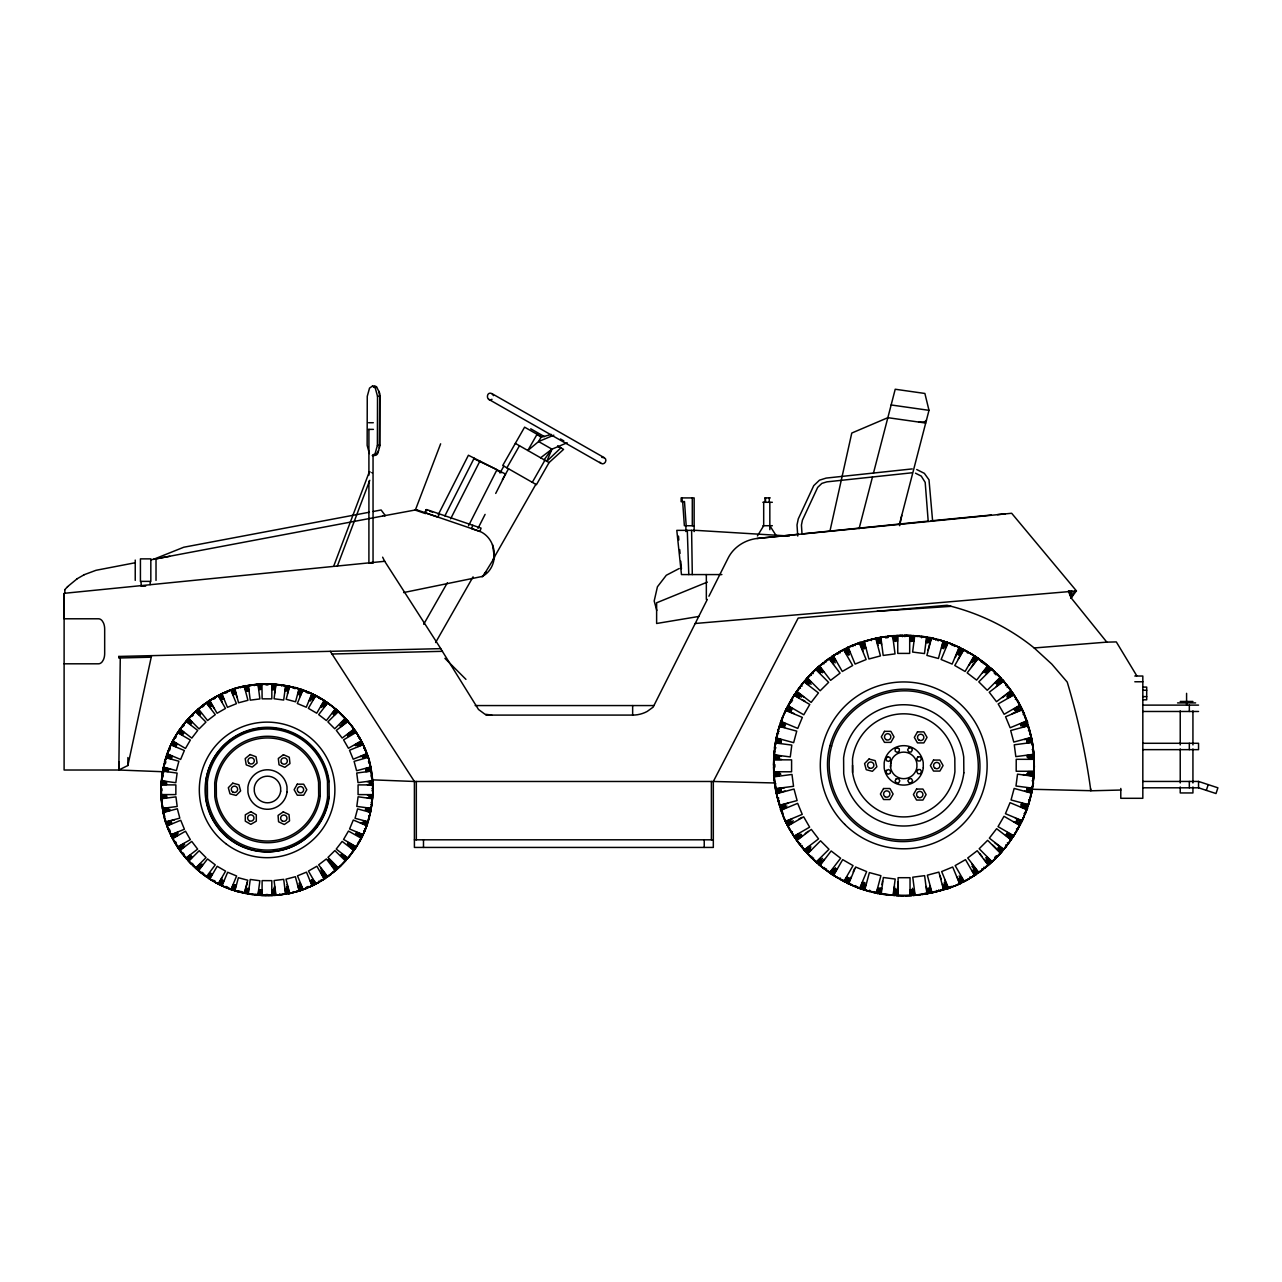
<?xml version="1.0" encoding="UTF-8"?>
<svg xmlns="http://www.w3.org/2000/svg" width="1282" height="1282" viewBox="0 0 1282 1282"><rect width="100%" height="100%" fill="white"/><g stroke="black" fill="none" stroke-linecap="round" stroke-linejoin="round"><path stroke-width="1.5" d="M161.035 783.494L161.003 796.058L166.564 796.058M161.42 794.568L161.147 784.856L175.874 784.904L175.842 794.6L161.131 794.568M271.752 895.092L262.041 895.381L262.121 880.622L271.816 880.654L271.768 895.413M372.517 784.921L372.822 794.632L358.063 794.6L358.079 784.888L372.838 784.921M372.934 783.446L372.902 796.01L369.184 795.994M372.421 386.122L376.507 386.619L379.776 393.398L379.985 445.399L377.709 453.588L376.331 455.062L372.245 455.559L375.113 453.588L377.389 445.383L377.517 396.298L375.289 388.093L372.421 386.122L369.536 388.093L367.261 396.298L367.149 445.383L369.376 453.588M774.2 771.764L773.831 759.809L791.603 759.857L791.587 771.796L773.799 771.764M1033.661 759.329L1016.225 759.313L1016.193 771.251L1033.981 771.283L1034.029 759.329M64.1 663.804L98.49 663.804A10.721 6.298 -90 0 0 102.256 661.688L103.393 659.797A10.064 5.913 -90 0 0 104.675 653.564L104.675 629.029A10.064 5.913 90 0 0 103.393 622.796L102.256 620.905A10.721 6.298 -90 0 0 98.49 618.789L64.1 618.789L64.116 593.326L64.1 770.017L118.809 770.017L127.879 765.498L127.912 757.534M260.663 689.556L260.679 683.995L273.258 684.043L273.226 689.604M260.695 889.884L260.679 895.461L273.242 895.509L273.258 889.948M261.945 683.995L262.121 698.834L271.816 698.866L271.88 684.155L262.169 684.155M261.752 895.461L261.768 889.9M265.983 684.011L265.983 684.941L267.954 684.941L267.97 684.011M265.967 895.477L265.967 894.548L267.954 894.564M272.169 689.604L272.185 684.027M271.992 895.509L272.008 889.932M273.114 689.604L273.13 684.043M891.182 636.577L901.086 635.471M906.086 635.407L918.008 636.513M164.288 771.78L118.809 770.017L120.268 657.97L118.809 656.448L440.704 648.644L478.507 709.475L484.933 714.218L491.759 715.1M268.964 684.123L278.643 685.021M881.263 893.634L893.121 895.205M898.105 895.381L910.06 895.509M909.691 635.776L909.691 653.403L897.753 653.403L897.753 635.952L909.707 635.984M241.721 892.336L251.272 894.019M118.809 770.017L119.242 762.037M894.612 895.333L894.692 894.195L897.112 894.339M910.701 636.737L910.781 635.584M913.137 636.882L913.201 635.744M773.431 765.258L774.392 749.826M774.168 761.476L774.777 751.508M1032.843 772.261L1032.683 774.681L1033.837 774.761M1033.052 779.552L1033.516 771.588M1033.42 781.251L1034.398 765.819M255.262 894.483L264.973 895.108M272.713 685.181L272.778 684.251M259.156 895.124L259.22 894.211L261.207 894.339L261.143 895.269M274.685 685.309L274.749 684.38M160.955 789.263L161.804 776.732M161.965 778.126L161.147 787.789M372.101 801.41L372.052 797.516M372.101 802.788L372.95 790.241M1076.287 590.97L1071.191 597.957L1071.672 590.97L1071.191 597.957L1106.799 642.122L1034.189 647.971C1008.854 627.395 978.759 612.908 947.045 605.28L798.173 618.068L713.321 781.475L713.321 847.434L414.407 847.434L414.407 781.475L330.275 651.32M898.105 895.509L898.105 877.705L910.044 877.705L910.044 895.076M914.691 635.84L926.533 637.41M866.199 889.996L856.616 887.208M228.581 888.218L237.699 891.599M275.967 684.476L285.598 685.758L283.675 700.036L274.06 698.754L275.934 684.716M257.954 895.06L259.861 880.734L250.246 879.452L248.339 893.698L258.002 894.724M873.154 891.871L882.913 893.794M934.77 638.773L930.764 638.436M889.804 894.932L895.798 894.9M379.296 447.963L379.728 396.41L378.703 390.978M218.309 695.918L225.472 708.449L217.059 713.257L209.863 700.693L218.212 695.741M315.676 883.667L324.202 879.035M880.269 888.186L879.564 893.618L894.9 895.589L895.83 888.33M879.708 893.634L880.413 888.202M912.191 640.952L912.896 635.519L928.232 637.475L927.527 642.923M912.351 640.968L913.056 635.535M880.862 893.778L881.567 888.346M882.032 884.724L882.497 881.103M881.247 893.73L883.346 877.513L895.189 879.035L893.153 894.852M913.729 641.144L914.419 635.712M914.643 636.257L912.624 652.057L924.466 653.58L926.549 637.33M921.63 637.779L921.774 636.657M893.378 895.397L894.532 886.327M926.229 642.747L926.934 637.314M774.104 754.826L775.61 742.967M1033.773 776.283L1032.234 788.142M1034.077 774.488L1032.09 789.824L1026.642 789.103L1032.106 789.68M273.787 689.556L274.508 684.155L286.96 685.822L286.239 691.222M273.915 689.572L274.636 684.171M247.682 888.282L246.961 893.682L259.413 895.333L260.134 889.932M274.556 693.322L275.758 684.332M248.019 893.81L248.74 888.41M281.607 686.046L281.72 685.117M285.181 691.078L285.902 685.678M258.179 895.173L258.9 889.772M161.836 780.818L163.118 771.171L177.124 773.094L175.826 782.709L161.548 780.786M162.862 777.116L163.135 775.145L162.205 775.017M372.421 798.718L371.107 808.349M365.61 808.99L371.011 809.711L372.693 797.26M948.103 642.699L959.144 647.282M302.921 690.02L297.312 703.514L306.27 707.231L311.895 693.754M305.356 691.158L296.222 687.873M224.382 692.793L217.475 696.35M286.271 686.735L286.447 685.838M247.458 893.682L247.634 892.769M292.152 687.376L282.633 685.501M161.885 775.498L164.336 763.175M163.343 770.322L162.333 774.072M369.809 812.996L370.578 809.198M369.569 816.33L372.02 804.006M880.173 893.778L880.397 892.657M774.296 748.255L777.325 733.096M775.546 744.618L777.501 734.858M1032.282 786.459L1030.76 796.314M1030.504 797.981L1033.516 782.821M899.692 525.716L901.759 515.428M876.263 893.089L880.91 875.686L869.372 872.593L864.725 889.948L876.375 892.657M931.533 638.051L943.087 641.112L938.424 658.499L926.886 655.406L931.437 638.436M127.879 765.498L151.548 655.663M957.67 647.282L966.804 651.288M289.588 686.479L298.978 688.979M244.333 893.057L247.746 880.221L238.372 877.721L234.959 890.525L244.413 892.737M317.984 697.152L309.395 692.552M830.127 530.283L851.777 433.044L887.849 417.676L925.716 423.044M311.814 693.915L302.792 690.325M221.994 693.995L230.872 690.085L236.433 703.674L227.459 707.343L221.898 693.77M859.084 528.665L872.465 477M873.459 473.17L895.221 389.247L924.883 393.462L929.001 410.336L899.307 524.867M890.525 763.735A13.301 13.301 0 0 1 916.886 763.543L916.918 767.021A13.301 13.301 0 0 1 890.541 767.197L891.391 760.37M235.071 884.74L233.596 890.285L245.743 893.522L246.721 889.82M233.725 890.317L234.702 886.615M287.2 689.668L288.178 685.982L300.325 689.219L298.85 694.748M234.638 890.557L236.112 885.029M287.424 693.69L289.395 686.303M289.508 686.767L286.174 699.283L295.549 701.783L298.978 688.947M238.708 891.647L238.949 890.75M293.065 688.242L293.306 687.344M240.631 892.16L240.872 891.262M294.972 688.755L295.213 687.857M244.525 893.201L247.474 882.128M297.825 694.475L299.299 688.931M166.323 756.428L163.07 768.559L168.615 770.049M163.856 767.229L166.051 757.774L178.887 761.22L176.371 770.594L163.535 767.149M165.346 763.687L165.859 761.78L164.961 761.54M367.662 821.666L370.386 812.339M928.392 642.715L929.803 637.475L944.738 641.481L942.863 648.468M929.017 641.016L929.947 637.523M879.404 888.378L878.01 893.618L863.074 889.628L864.933 882.641M863.203 889.66L864.613 884.42M928.008 650.102L931.293 637.875M864.34 889.964L865.735 884.724M935.796 640.263L936.084 639.157M869.356 891.311L869.645 890.205M938.152 640.904L938.44 639.798M941.597 648.115L943.456 641.144M876.519 893.217L877.914 887.977M877.849 893.586L879.26 888.346M779.744 724.795L775.722 739.714L780.946 741.124M776.299 737.983L779.376 726.429M1031.113 793.013L1028.42 804.663L1011.049 799.968L1014.158 788.446L1031.545 793.125M939.866 640.055L951.196 643.868M218.341 883.635L225.584 871.151L217.187 866.279L209.767 879.035L218.196 883.891M959 647.666L952.157 664.076L941.132 659.509L947.943 643.115M215.873 882.545L222.924 885.798M858.139 644.077L867.433 640.471M1206.33 790.369L1208.221 784.616M299.86 689.027L299.555 689.908L301.43 690.533L301.735 689.652M232.17 889.852L232.475 888.971L234.35 889.612M861.167 888.827L861.536 887.737M946.276 643.34L946.645 642.25M164.416 761.909L168.487 750.018M168.407 751.428L165.058 760.563M425.159 513.361L425.864 509.819L427.002 509.675L481.07 528.12L479.917 531.485L471.616 528.617L472.754 525.251M424.711 513.201L426.569 509.531M439.245 513.81L438.091 517.191L425.416 512.912M366.107 826.217L367.982 820.704M365.418 829.486L369.488 817.596M777.677 731.365L782.661 716.718M779.392 727.904L782.581 718.449M1025.247 812.612L1028.436 803.173M1025.151 814.358L1030.151 799.712M859.693 888.394L866.664 871.584L855.639 867.017L848.668 883.779L859.869 887.993M980.73 660.711L970.987 653.724M329.762 704.651L321.798 699.123M231.016 889.468L236.609 875.991L227.651 872.257L222.058 885.702M370.161 472.032L369.392 471.664L333.608 566.404L384.696 561.292L440.768 648.644M337.374 566.019L369.761 480.317M415.24 510.364L440.639 443.812M932.014 892.769L943.568 889.692M299.475 694.459L301.59 689.379L313.193 694.203M299.587 694.507L301.703 689.428M220.857 885.333L222.86 880.205M299.924 696.639L302.744 689.86M221.738 885.702L223.853 880.622M306.478 691.415L306.11 692.28L307.952 693.033L308.305 692.168M225.632 887.32L225.985 886.455L227.811 887.224M309.379 700.581L312.199 693.802M231.193 889.628L233.308 884.548M310.372 700.982L313.08 694.155M232.234 890.061L233.645 886.679M234.462 885.029L232.346 890.109L220.744 885.285M943.648 648.692L946.437 641.929L960.731 647.859L957.926 654.605M849.181 878.17L847.065 883.234L861.36 889.163L864.148 882.417M847.21 883.298L849.309 878.234M945.763 647.586L947.863 642.522M848.283 883.747L851.088 876.984M853.187 871.936L854.581 868.555M952.029 645.487L952.462 644.429M954.273 646.432L954.721 645.375M855.334 886.663L855.783 885.606M955.314 657.474L959.513 647.362M859.934 888.57L862.722 881.824M958.487 652.875L960.587 647.811M167.461 753.96L170.923 744.89L184.368 750.515L180.618 759.457L167.157 753.832M366.572 825.576L353.303 820.031L349.569 828.989L363.03 834.63L366.78 825.656M362.63 835.816L357.55 833.685L362.582 835.912L367.437 824.326M780.994 721.446L785.69 710.436M1026.417 809.519L1022.235 820.72L1005.441 813.701L1010.04 802.676L1026.834 809.679M567.173 442.771L551.949 449.165L546.789 461.312L560.875 447.851L557.638 446.36M206.37 876.76L215.248 864.853L207.556 858.94L198.55 870.622L206.29 876.487M335.243 709.042L327.695 702.937M974.224 655.727L965.106 671.48L954.769 665.502L963.856 649.734M872.433 639.269L884.147 636.866M222.042 885.734L231.129 889.163M378.559 450.703L376.219 454.229M959.801 649.045L960.314 648.019M845.319 881.984L845.832 880.958M961.997 650.118L962.494 649.093M312.856 694.171L312.439 695.004L314.218 695.886L314.619 695.052M219.286 884.452L219.703 883.618L221.465 884.5M783.462 715.068L790.321 701.206M790 702.921L784.408 713.513M1018.677 826.329L1023.485 817.596M1017.507 829.855L1024.35 815.993M168.952 748.656L174.544 737.406M359.617 840.72L364.216 832.146M359.361 842.098L364.953 830.848M707.311 599.447L653.115 707.151L647.154 711.462A30.383 30.383 0 0 1 632.651 715.084L485.846 715.1M708.93 596.226L728.208 557.942C733.657 547.077 745.018 539.882 756.957 538.488L1011.658 513.265L1076.479 590.97L695.213 623.485M438.22 514.739L468.411 455.238L505.541 474.084M444.87 515.909L474.164 458.171M450.623 518.841L479.917 461.087M496.358 469.42L473.603 458.555M468.555 525.732L496.967 469.725M477.994 528.36L485.093 514.386M495.717 493.426L505.477 474.212M843.941 881.359L853.027 865.59L842.691 859.629L833.653 875.269M1068.307 591.066L1071.191 597.957L1074.749 590.97M193.854 865.927L200.954 872.545M315.612 695.822L324.09 700.549L316.734 713.209L308.353 708.337L315.757 695.581L312.808 700.196M499.964 472.978L503.874 466.119M506.887 467.834L519.482 445.735M502.384 479.628L508.553 468.795M423.701 624.27L447.354 582.781M541.052 437.274L538.6 441.553L527.831 450.495L537.078 434.294L541.052 437.274L551.34 434.422M435.608 642.522L473.074 576.836M532.302 482.336L544.898 460.238M485.99 571.756L482.513 576.58M492.833 559.753L535.844 484.356M557.654 446.024L563.567 449.389L549.049 462.594L536.437 484.692L502.736 465.478L524.594 427.162L541.437 436.777M835.736 868.267L832.082 874.596L845.479 882.32L848.219 877.577L845.351 882.256M958.664 655.102L962.462 648.852M832.21 874.677L834.951 869.917M833.22 875.253L836.874 868.924M958.183 659.028L963.663 649.541M967.397 653.019L967.958 652.025M839.838 879.067L840.415 878.074M844.149 881.551L846.889 876.808M969.096 665.342L974.576 655.839M972.06 662.826L975.586 656.432M311.718 699.571L314.523 694.764L325.388 701.062L321.654 707.488M211.338 873.619L208.549 878.426L219.414 884.74L222.203 879.917M209.479 878.971L212.267 874.148M318.625 698.225L319.09 697.424M213.116 881.087L213.581 880.285L215.296 881.279L214.831 882.08M320.34 699.219L320.804 698.418M320.74 706.943L324.458 700.533M218.325 884.099L222.058 877.689M799.567 696.591L794.824 693.834L787.068 707.215L791.891 709.827M788.43 705.885L794.071 695.341L809.775 704.459L803.782 714.795L788.11 705.709M1019.382 825.207L1013.758 835.768L998.021 826.634L1004.014 816.313L1019.767 825.416M1012.972 837.258L1020.728 823.877L1015.921 821.265M173.006 741.172L177.637 732.631L190.361 740.051L185.473 748.432L172.75 741.028M836.826 877.353L828.781 871.456M345.098 718.449L334.73 728.769L327.888 721.894L338.336 711.478M212.123 880.397L204.239 874.725M757.422 535.94L763.687 525.732L763.687 502.288M264.893 684.332L255.166 684.668M974.192 655.759L963.647 650.118M833.604 875.35L844.149 880.974M974.304 657.217L974.945 656.272M830.848 873.443L831.489 872.497M976.339 658.579L976.964 657.618M832.883 874.805L833.524 873.843M325.003 701.174L324.49 701.943L326.141 703.049L326.654 702.264M791.01 700.036L799.615 687.184M1009.831 840.543L1015.745 832.515M1008.213 843.893L1016.818 831.04M175.378 736.172L182.381 725.74M180.874 728.721L176.339 735.035M352.037 852.466L356.284 845.96M351.524 853.78L358.543 843.348M829.55 872.673L840.623 858.235L831.153 850.96L820.095 865.366L829.823 872.321M978.246 658.435L967.173 672.874L976.644 680.133L987.573 665.903M802.404 847.098L807.644 853.075M1005.665 683.787L997.877 674.717M184.432 855.799L190.665 863.267M349.441 723.721L343.288 716.205M544.113 459.789L551.949 449.165L538.6 441.553L553.808 435.175M977.99 658.788L987.461 666.047M973.503 661.608L976.836 657.265L989.111 666.672L984.656 672.473M818.797 864.501L822.147 860.158L818.685 864.421L830.96 873.827L835.399 868.042M971.403 666.896L978.07 658.211M819.727 865.222L824.182 859.421M981.323 662.137L982.012 661.24M823.845 868.379L824.55 867.481M983.246 663.627L983.951 662.714M825.784 869.869L826.489 868.956M982.509 673.13L988.069 665.887M829.726 872.898L833.076 868.539M986.771 669.492L988.999 666.592M830.832 873.731L834.165 869.388M210.761 873.122L207.364 877.529L197.412 869.853L201.931 863.988M323.176 706.382L326.67 702.055M197.508 869.933L200.889 865.526M198.261 870.51L202.78 864.629M324.17 707.151L327.567 702.728M327.487 703.209L318.689 714.635L326.381 720.548L335.275 708.994M201.595 873.09L202.171 872.353L203.742 873.555L203.165 874.292M332.278 713.401L335.676 708.978M334.169 712.504L336.429 709.571M333.128 714.042L336.525 709.635L326.573 701.975M797.003 691.495L804.07 681.848L818.461 692.937L811.169 702.408L796.811 691.351M1011.049 839.79L1003.694 849.213M186.819 720.26L179.127 730.211L183.534 733.608M180.361 729.282L186.082 721.429L197.716 730.436L191.787 738.112L180.169 729.138M183.102 726.59L184.32 725.019L183.582 724.458M353.56 850.206L347.855 858.075L336.221 849.069L342.15 841.393L353.816 850.399M341.236 854.693L347.118 859.228L354.793 849.293L347.454 843.62M822.74 867.722L813.733 859.837M180.201 850.238L185.954 858.059M348.015 721.413L353.912 729.138M332.951 706.959L340.275 713.337M987.909 667.249L988.662 666.4M817.323 863.074L818.076 862.209M989.752 668.867L990.505 668.002M819.166 864.677L819.919 863.812M984.8 663.691L994.031 671.287M335.9 709.379L335.291 710.084L336.781 711.398M800.481 685.806L810.689 674.188M809.759 675.63L801.731 684.476M997.14 856.889L1007.348 845.271M183.054 724.859L191.371 715.436M190.762 716.718L184.095 723.817M345.707 859.853L349.81 855.703M342.534 864.068L350.851 854.645M816.137 862.129L828.989 849.261L820.544 840.816L807.74 853.62M991.675 668.964L978.807 681.848L987.252 690.277L1000.12 677.425L991.403 669.236M792.324 833.348L798.846 843.364M64.725 589.736L67.626 586.643M176.339 844.598L181.563 852.77M195.601 868.01L206.033 857.594L199.191 850.719L188.742 861.135L195.826 867.786M67.481 586.723L77.096 578.807M180.121 850.303L191.739 841.409L197.636 849.117L186.098 857.946M985.265 672.794L990.425 667.634L1001.37 678.563L996.194 683.739M810.304 848.652L806.442 852.53L817.371 863.459L822.531 858.299M806.538 852.626L810.416 848.764M986.355 673.883L991.515 668.723M807.372 853.459L811.234 849.581M995.04 672.249L994.223 673.05L995.954 674.781L996.755 673.963M811.041 857.129L811.843 856.328M812.756 858.86L813.573 858.043M995.265 682.809L1000.441 677.633M816.281 862.369L820.159 858.491M998.678 681.046L1001.258 678.466M817.259 863.347L821.137 859.485M333.416 714.298L337.438 710.468M191.659 856.296L187.717 860.222L196.579 869.116L200.521 865.19M334.298 715.196L338.24 711.254M188.47 860.975L192.412 857.049M191.435 863.972L192.108 863.315L193.502 864.709L192.845 865.366M341.525 722.439L345.467 718.513M195.697 868.234L199.639 864.308M343.512 721.814L346.14 719.186M342.278 723.208L346.22 719.266L337.358 710.372M196.483 869.036L199.111 866.408M820.801 672.105L816.938 668.226L805.977 679.139L811.137 684.316M807.628 678.21L815.817 669.492L828.621 682.361L820.159 690.79L807.34 677.922M1000.264 852.979L987.637 840.319L979.176 848.748L991.98 861.616L1000.489 853.203M1001.819 851.953L990.874 862.882L985.714 857.706M188.726 718.513L195.585 711.638M787.901 825.896L793.911 836.233M353.688 729.33L342.182 738.079L336.301 730.371L347.839 721.558M1015.456 697.761L1009.014 687.697M807.708 853.652L816.442 861.808M1000.168 678.947L1001.018 678.194M805.192 851.04L806.058 850.287M1001.771 680.79L1002.636 680.021M806.795 852.883L807.66 852.129M345.868 719.01L345.179 719.619L346.477 721.109L347.182 720.5M811.698 672.858L823.332 662.682M817.9 668.114L813.141 671.736M985.425 866.936L994.704 859.357M984.48 868.395L996.13 858.219M192.22 714.427L201.691 706.158M200.921 707.343L193.39 713.513M333 872.161L340.515 865.991M332.23 873.346L341.701 865.094M804.118 849.95L818.557 838.877L811.298 829.39L796.923 840.415M1003.678 681.143L989.239 692.232L996.499 701.703L1010.953 690.645L1003.389 681.383M789.44 829.037L784.103 818.333M339.81 725.82L347.182 720.18L354.81 730.163L347.438 735.804M342.839 723.673L347.262 720.292M179.192 849.421L182.14 847.178L179.111 849.325L186.755 859.309M340.579 726.814L347.935 721.173M179.768 850.174L184.191 846.793M182.332 853.524L183.07 852.963L184.271 854.533L183.534 855.11M348.271 733.817L354.169 729.314M185.986 858.315L190.409 854.934M350.323 733.448L354.745 730.067M186.675 859.212L191.178 855.927M996.819 684.107L1002.62 679.668L1012.027 691.943L1007.684 695.277M801.571 834.726L795.769 839.165L805.176 851.44L810.977 846.985M996.306 686.447L1003.566 680.886M796.571 840.207L802.372 835.768M805.272 833.54L808.173 831.313M1005.681 685.533L1006.578 684.828M799.728 844.325L800.641 843.636M1007.155 687.472L1008.069 686.767M801.218 846.264L802.115 845.559M1002.54 697.568L1011.226 690.886M804.247 850.206L810.032 845.767M1007.588 695.148L1011.947 691.815M540.619 457.786L551.949 449.165M818.028 666.961L830.319 657.586L833.637 661.929M819.791 666.255L829.037 658.692L840.063 673.13L830.576 680.373L819.519 665.919M988.005 864.837L977.237 850.735L967.734 857.978L978.759 872.417L988.278 865.19M977.477 873.523L989.768 864.132L986.451 859.773M197.38 709.635L207.38 702.007L210.745 706.446M335.115 870.446L327.567 876.551L318.657 864.837L326.365 858.956L335.323 870.702M328.673 859.533L336.541 869.869L326.557 877.481L320.933 870.109M781.139 810.192L785.497 821.313M1022.363 709.747L1005.569 716.734L1010.136 727.759L1026.946 720.805M366.572 753.752L363.159 744.634M352.342 726.734L356.396 733.368M364.072 747.15L359.938 738.368M796.875 840.431L804.471 849.678M1010.729 692.2L1011.674 691.559M794.792 837.483L795.737 836.858M1012.075 694.219L1013.036 693.578M796.138 839.518L797.1 838.877M178.262 848.011L179.031 847.498L180.121 849.149L179.352 849.662M824.566 661.56L837.434 652.987M826.361 660.967L834.646 655.439M973.182 875.622L981.708 870.478M970.394 878.09L983.262 869.517M202.636 705.212L213.116 698.257M212.011 699.091L203.95 704.491M329.795 874.789L321.798 880.285M320.804 881.263L331.269 874.308M1013.902 694.86L1019.623 705.34L1004.143 714.282L998.165 703.946L1013.549 695.068M778.991 801.955L782.869 813.269M1028.837 729.121L1025.36 717.648M165.09 819.294L167.926 828.605M356.348 732.535L361.171 740.948L348.416 748.271L343.576 739.858L356.332 732.278M177.557 846.985L190.345 839.63L185.521 831.217L172.75 838.54L177.845 846.825M77 578.839L84.275 574.673M794.199 836.056L809.631 827.162L803.67 816.81L788.11 825.784M1006.755 696.879L1013.149 693.37M793.334 820.817L787.004 824.47L794.728 837.867L801.058 834.213M787.068 824.598L791.811 821.858M1007.524 698.209L1013.854 694.572M787.661 825.608L792.404 822.868M798.734 819.23L801.891 817.403M1015.344 699.443L1016.338 698.882M791.475 832.226L792.452 831.649M1013.822 709.138L1020.152 705.485M793.959 836.537L798.702 833.797M1014.479 710.276L1020.728 706.494M347.662 735.804L355.771 731.301M172.028 837.515L176.852 834.742L171.964 837.418L178.23 848.315L184.656 844.614M172.493 838.348L177.317 835.576M357.534 736.237L358.351 735.772M174.592 842.002L175.41 841.537L176.387 843.252L175.586 843.716M358.527 737.951L359.329 737.487M355.002 744.842L361.428 741.156M177.605 847.226L184.031 843.524M355.531 745.771L361.909 741.974M831.617 656.528L845.014 648.836L848.668 655.166M833.252 655.711L843.62 649.766M974.576 875.414L964.208 881.375M962.782 882.272L976.179 874.564L973.455 869.805M219.302 694.876L208.405 701.126L211.161 705.949M311.863 879.789L314.619 884.612L325.532 878.378L321.846 871.936M1018.389 702.039L1023.501 712.84M779.969 805.16L797.116 800.561L794.023 789.039L776.523 793.702L779.616 805.256M370.562 767.037L368.351 757.55M679.252 568.503L666.32 575.249L657.426 586.787L654.189 600.986L656.769 610.504M1019.543 706.702L1020.568 706.19M786.17 822.691L787.196 822.195M1020.616 708.882L1021.642 708.385M787.26 824.887L788.286 824.374M360.867 742.166L361.7 741.749M171.339 835.976L172.173 835.576M838.781 651.961L852.658 645.134M844.229 649.846L840.495 651.288M955.154 885.942L969.032 879.115M214.222 697.472L225.504 691.96M308.401 887.561L319.699 882.032M775.386 785.305L776.203 789.215M170.778 834.854L184.416 829.246L180.73 820.272L167.157 825.848L171.083 834.726M84.179 574.705L96.022 570.298L135.395 562.718M492.032 399.327C485.926 402.356 485.878 390.69 492 393.654L604.255 457.69C607.988 459.629 604.591 465.59 601.018 463.363L488.762 399.343M1014.991 710.837L1021.802 708.193L1027.651 722.327M786.892 805.977L780.209 808.894L786.058 823.044L791.122 820.961L786.01 822.9M1012.203 713.673L1022.331 709.475M780.642 809.984L785.706 807.884M1023.164 714.507L1024.222 714.074M785.834 821.169L802.244 814.374L797.66 803.333L780.882 810.288M1020.408 723.913L1027.154 721.125M785.481 821.618L792.228 818.829M1020.905 725.131L1027.603 722.199M357.518 745.355L362.678 743.24L367.453 754.858L362.309 756.973M357.566 745.467L362.726 743.352M171.676 822.627L166.484 824.647L171.259 836.265L178.118 833.444M357.999 746.509L363.143 744.393M362.854 744.762L349.505 750.258L353.207 759.232L366.7 753.672M166.884 825.624L172.028 823.509M363.832 748.48L364.681 748.127M168.487 829.534L169.352 829.182L170.105 831.008L169.24 831.361M364.585 750.323L365.434 749.954M360.178 756.684L367.053 753.864M170.778 835.095L177.637 832.274M363.976 756.156L367.405 754.745M171.211 836.136L176.355 834.021M849.229 654.653L846.441 647.907L860.735 642.01L863.523 648.772M848.331 647.682L859.228 642.747L866.135 659.541L855.094 664.092L848.171 647.298M959.641 883.827L948.584 888.378M222.571 699.331L220.456 694.171L232.09 689.412L234.189 694.572M306.382 887.208L308.225 886.471L308.577 887.32M312.071 885.798L303.001 889.275M299.026 883.218L301.847 890.077L313.465 885.317L311.366 880.173M707.311 582.108L656.624 602.796L656.624 623.485L698.754 616.466M1032.298 742.422L1033.853 754.281M367.293 754.489L366.412 754.794L367.037 756.668L367.918 756.38M165.987 823.14L166.868 822.836L167.509 824.711L166.628 825.015M1025.856 722.455L1026.946 722.087M780.097 806.682L781.171 806.314M1026.642 724.763L1027.731 724.394M373.511 386.619L375.001 386.122M226.706 691.27L238.612 687.264M854.357 644.814L855.815 644.317M856.072 644.237L869.004 639.862M300.004 889.676L301.879 889.035L302.183 889.916M296.463 891.407L305.773 888.618M295.293 892.24L307.199 888.234M940.251 890.189L951.564 886.359M938.809 891.214L953.471 886.263M1028.26 725.82L1010.681 730.532L1013.774 742.07L1031.113 737.422L1027.908 725.933M161.308 791.859L161.708 801.587M165.586 821.938L179.833 818.14L177.349 808.766L163.118 812.548L165.891 821.858M416.938 509.932L415.32 510.124L425.528 513.601M481.872 576.644C499.515 567.734 497.993 539.626 480.205 531.517L416.81 509.883M1020.793 725.933L1027.892 724.202L1031.85 738.977L1026.562 740.403L1031.818 738.849M781.235 790.706L775.947 792.116L779.937 807.051L785.241 805.641M775.979 792.26L781.283 790.834M1022.956 726.958L1028.26 725.532M776.283 793.382L785.113 791.026M1028.436 730.644L1029.542 730.339M777.629 798.398L778.735 798.109M778.254 800.753L779.36 800.465M1024.462 739.602L1031.513 737.711M779.536 805.561L788.366 803.205M362.678 757.534L368.078 756.22M162.686 811.362L169.817 809.343M368.367 757.309L354.088 761.348L356.588 770.722L370.77 766.957M162.926 812.291L170.089 810.384M369.408 761.22L368.511 761.46L369.024 763.367L369.921 763.127M164 816.362L164.913 816.121M365.626 768.639L371.011 767.213M165.554 822.179L174.512 819.807M371.251 768.126L365.867 769.553L371.283 768.238L368.046 756.092M165.843 823.268L171.227 821.842L165.875 823.397L162.654 811.25M864.324 648.868L862.449 641.801L877.401 637.843L878.811 643.131M864.356 641.833L875.798 638.372L880.446 655.919L868.908 658.996L864.244 641.449M943.937 883.987L945.347 889.291L930.395 893.266L929.129 887.929M234.75 694.203L233.34 688.819L245.487 685.614L246.785 691.014M234.878 688.835L244.173 686.046L247.939 700.309L238.564 702.792L234.798 688.562M299.059 890.653L289.748 893.458L285.982 879.18L295.373 876.712L299.139 890.974M288.45 893.891L300.597 890.669L299.171 885.301M1030.375 733.977L1032.411 745.755M164.016 815.256L162.461 805.673M403.606 592.572L483.01 576.291L494.467 557.622L492.496 544.658M1030.84 741.156L1031.962 740.932M870.606 639.478L885.782 636.481M370.722 767.982L369.809 768.158L370.194 770.097M162.814 809.599L163.727 809.407M371.46 773.831L369.953 766.219M923.601 893.762L927.511 892.993M931.421 892.224L935.315 891.455M922.046 894.596L937.206 891.599M240.022 687.2L252.346 684.78M251.08 685.453L241.497 687.072M284.732 893.682L288.546 892.945M281.559 894.724L290.918 892.897M291.687 892.753L293.899 892.32M369.392 512.207L183.743 547.238L153.487 559.353L169.769 556.292M373.302 511.47L381.123 509.996L385.353 515.668L384.231 515.829M151.068 559.753L382.228 516.117M382.693 516.021L416.442 509.771M775.498 788.67L793.542 786.299L791.988 774.456L773.975 776.812L775.931 788.606M371.331 771.123L356.733 773.014L357.982 782.645L372.613 780.754L371.043 771.171M162.558 808.381L177.188 806.474L175.954 796.859L161.356 798.734L162.894 808.333M601.771 457.37L604.255 457.69M1026.706 741.317L1032.138 740.611L1034.141 755.947L1026.898 756.893M1026.722 741.477L1032.154 740.772M780.898 774.2L773.655 775.161L775.658 790.481L781.091 789.776M1026.898 742.855L1032.331 742.134M1031.866 742.486L1014.27 744.794L1015.825 756.636L1033.612 754.297M773.831 776.459L779.264 775.754M1032.17 749.633L1033.292 749.489M774.809 784.023L775.947 783.879M1026.738 755.595L1033.981 754.633M775.466 788.959L784.52 787.773M775.642 790.337L781.075 789.616M880.862 637.475L892.705 635.856M888.057 637.539L885.638 637.859L885.493 636.721M369.44 770.001L365.755 770.482L371.267 769.649L372.87 782.1L369.2 782.581M168.166 809.006L162.67 809.855L161.051 797.388L166.58 796.683M161.067 797.516L166.596 796.795M365.899 771.604L371.427 770.883M161.195 798.446L166.708 797.741M371.94 774.889L371.027 775.017L371.267 776.972L372.197 776.86M367.213 781.764L372.741 781.042M162.51 808.605L168.022 807.9M926.886 893.266L915.092 895.237L912.768 877.192L924.61 875.654L926.966 893.698M248.404 685.854L258.002 684.332L259.861 698.93L250.23 700.164L248.371 685.566M285.565 893.971L275.934 895.205M273.643 888.089L274.588 895.461L287.04 893.858M774.472 780.369L774.152 768.415M1033.34 750.707L1033.42 758.688M775.866 743.015L791.811 745.082L790.273 756.925L774.456 754.874M1031.93 788.093L1015.985 786.01L1017.523 774.168L1033.468 776.251M1106.43 642.154L1116.302 641.913L1136.717 675.71M912.239 468.908L826.153 478.09L819.486 480.173L813.75 485.638L798.269 518.889L797.019 524.931L797.741 536.036M912.303 472.754L826.794 481.872L821.858 483.394L817.692 487.368L802.42 520.155L801.442 525.043L802.019 533.985M370.899 808.317L356.797 806.41L358.095 796.795L372.245 798.702M997.508 514.627L1005.168 513.842M64.757 593.262L333 566.468M756.957 538.488L798.494 534.274M802.452 533.873L927.078 521.229M931.036 520.829L991.371 515.011M694.139 531.581L694.139 497.913L681.127 497.913L681.127 501.663L684.492 501.534L686.191 525.748M877.064 611.29L951.004 606.338M887.336 636.321L902.752 635.295M910.685 894.9L918.665 894.804M905.06 895.781L920.492 894.756M773.943 773.254L775.081 773.174M1032.731 757.886L1033.869 757.822M774.104 775.69L775.241 775.61M161.179 795.818L162.109 795.753L162.237 797.725L161.308 797.789M253.676 684.652L266.223 683.867M272.906 894.916L278.739 894.868M267.682 895.653L280.229 894.868M151.228 657.185L118.809 658.003L118.809 656.448M332.006 654.012L442.434 651.32M368.575 422.723L373.302 422.723M368.575 429.374L373.399 429.374M764.969 497.897L770.242 497.897M762.87 502.288L772.341 502.288M694.139 525.748L684.364 525.748L682.665 501.663M762.886 525.732L772.357 525.716M368.912 563.167L373.046 563.167M721.894 574.576L681.463 574.576L676.8 530.363L696.078 530.363L789.392 536.036M145.635 586.162L141.132 586.162L141.132 581.371L150.138 581.371L150.138 584.576M895.926 641.481L895.926 635.519L911.39 635.519M1134.81 676.031L1142.823 676.031L1142.823 798.301L1120.788 798.301L1120.788 788.43M1134.81 681.768L1142.823 681.768M1142.823 687.088L1146.701 687.088L1146.701 699.812L1142.823 699.812M1142.823 690.261L1146.701 690.261M1142.823 696.623L1146.701 696.623M1180.225 701.462L1192.933 701.462M1177.549 702.905L1195.609 702.905M1142.823 705.116L1198.542 705.116M475.173 705.565L653.9 705.565M1142.823 711.478L1198.542 711.478M1142.823 743.288L1198.542 743.288L1198.542 749.649L1142.823 749.649M1142.823 781.443L1198.542 781.443L1217.9 787.805L1216.009 793.542L1198.542 787.805L1142.823 787.805M1120.869 790.033L1090.838 790.802L1089.524 781.555A711.75 711.75 0 0 0 1067.233 682.088L1051.817 664.124L1034.189 647.971M414.407 839.806L713.321 839.806M377.517 396.298L380.097 396.298M377.389 445.383L379.985 445.399M1028.148 757.502L1034.109 757.502L1034.077 772.966L1028.116 772.966M779.68 758.143L773.719 758.127L773.687 773.591L779.648 773.607M1028.148 759.04L1034.109 759.056M773.719 759.441L781.667 759.457M773.703 764.633L774.857 764.633L774.857 767.069L773.703 767.069M1028.116 771.652L1034.077 771.652M773.703 772.052L779.664 772.052M1028.116 772.822L1034.077 772.822M773.687 773.431L779.648 773.447M369.216 783.43L372.934 783.574M161.035 783.606L166.596 783.494M367.357 784.68L372.934 784.696M161.019 784.552L166.596 784.568M371.988 788.734L372.918 788.734M161.019 788.783L161.949 788.783L161.949 790.754L161.019 790.754M371.988 790.722L372.918 790.722M367.341 794.92L372.902 794.936M161.003 794.792L166.564 794.808M369.184 795.882L372.902 795.882M161.003 795.93L166.564 795.93M775.241 782.982L713.321 781.475L414.407 781.475L372.677 779.857M1030.92 789.247L1090.838 790.706L1090.549 788.654M904.275 635.183L919.707 636.128M888.122 894.932L903.554 895.878M773.991 756.316L775.129 756.38M773.831 758.752L774.985 758.816M267.489 683.899L280.021 684.732M253.884 894.788L266.416 895.621M161.452 782.004L162.381 782.068M161.308 783.975L162.237 784.039M1026.834 773.543L1034.061 774.632M781.155 741.99L775.722 741.284L773.719 756.62L779.152 757.325M775.69 741.429L781.139 742.134M775.546 742.582L780.978 743.288M1023.004 774.6L1033.885 776.011M1032.106 780.802L1033.244 780.946M774.873 747.743L776.011 747.887M1026.818 787.805L1032.25 788.51M773.927 755.082L781.171 756.027M369.104 796.779L372.677 797.388M168.311 770.514L162.91 769.777L161.228 782.228L166.628 782.965M367.133 797.773L372.533 798.51M162.766 770.835L168.166 771.572M371.075 802.388L371.988 802.516M370.802 804.343L371.732 804.471M365.755 807.932L371.155 808.654M161.404 780.994L166.804 781.716M367.437 809.118L371.027 809.599M161.244 782.1L164.849 782.597M891.15 404.968L929.001 410.336M372.341 472.834L371.748 472.625M921.261 636.032L936.437 639.029M922.96 636.882L926.854 637.651M281.255 684.812L293.578 687.232M871.391 892.048L886.567 895.044M240.327 892.288L252.65 894.708M1031.129 788.975L1032.25 789.199M775.578 741.877L776.7 742.086M370.995 809.198L370.081 809.022L369.697 810.961L370.61 811.153M162.926 770.306L163.824 770.482M776.555 738.047L793.638 742.663L796.747 731.125L779.488 726.477M365.322 809.455L370.851 810.929L367.597 823.076L363.912 822.082M166.307 756.54L171.868 757.918M366.844 811.153L370.53 812.147M166.051 757.454L171.58 758.944M370.065 812.259L357.566 808.91L355.05 818.285L367.758 821.682M368.591 815.801L369.488 816.041M163.407 767.357L170.778 769.328M364.184 821.041L367.87 822.034M363.944 821.97L367.63 822.948M163.102 768.431L166.804 769.424M1026.802 790.113L1032.074 791.379L1028.052 806.314L1021.081 804.423M779.712 724.923L784.985 726.205M1024.703 790.994L1031.673 792.869M779.408 726.061L784.632 727.471M778.046 731.077L779.152 731.365M1028.645 799.728L1029.75 800.032M777.421 733.432L778.527 733.721M1021.417 803.157L1028.404 805.048M776.123 738.224L781.347 739.634M775.754 739.57L780.994 740.98M916.726 469.533L924.354 473.346L929.001 479.821L932.623 521.165M915.508 473.202L921.261 476.087L925.187 482.385L928.216 521.421M174.112 738.736L169.753 747.406M375.001 387.004L376.395 387.468M938.168 639.381L952.814 644.349M373.334 455.062L374.841 455.575M855.014 886.727L869.645 891.695M780.562 722.888L781.651 723.256M1026.177 807.82L1027.267 808.189M294.844 687.312L306.735 691.367M227.17 888.154L239.061 892.192M366.892 822.307L367.774 822.611M166.772 755.034L167.654 755.322M366.251 824.182L367.133 824.486M166.131 756.909L167.013 757.197M429.758 511.181L432.531 512.143M427.627 510.46L425.864 509.819M1020.857 805.208L1027.587 808.013L1021.642 822.291L1016.642 820.047M1022.475 806.058L1027.539 808.173M791.218 710.917L786.154 708.802L780.209 723.08L785.257 725.179M786.106 708.946L791.154 711.045M1020.264 806.634L1026.994 809.439M785.642 710.02L794.071 713.529M1024.03 813.589L1025.087 814.038M1015.408 818.269L1022.155 821.073M781.379 721.59L797.773 728.416L802.356 717.391L785.61 710.404M780.802 721.654L785.85 723.769M362.341 822.195L367.373 824.438M176.435 745.707L171.339 743.576L166.5 755.162L171.58 757.293M360.178 822.643L366.94 825.48M170.939 744.554L176.019 746.685M364.537 828.845L365.386 829.214M169.304 748.464L170.169 748.816L169.4 750.643L168.535 750.29M363.767 830.688L364.617 831.04M356.22 832.098L362.998 834.935M166.981 754.008L172.06 756.14M166.548 755.05L171.628 757.181M954.465 645.15L968.343 651.977M843.011 880.269L851.937 884.66M839.486 879.099L853.363 885.926M1019.366 823.525L1020.392 824.022M786.363 709.234L787.388 709.747M308.113 691.831L319.362 697.392M214.543 882.112L225.808 887.689M362.598 835.592L361.764 835.175L360.883 836.954L361.716 837.37M171.307 743.913L172.141 744.329M497.256 470.558L501.39 472.657M361.171 838.46L356.284 846.857L343.576 839.438L348.464 831.057L361.396 838.332M560.474 438.973L563.808 440.88M530.748 428.813L544.465 436.633M515.348 443.38L549.049 462.594M962.317 648.772L975.714 656.496M794.744 693.963L799.487 696.703M1013.645 821.554L1019.959 825.223M794.167 694.972L798.894 697.728M802.067 699.555L805.224 701.382M1016.482 828.941L1017.459 829.518M791.555 699.475L792.548 700.036L791.331 702.151L790.337 701.575M1007.315 832.467L1013.645 836.12M787.837 705.885L792.58 708.625M1006.658 833.604L1013.052 837.13M355.611 833.508L361.957 837.354L355.707 848.107L347.694 843.428M183.038 734.201L178.23 731.397L171.9 742.246L176.708 745.05M177.685 732.31L182.493 735.115M358.559 841.361L359.361 841.825M175.57 735.964L176.371 736.429L175.378 738.144L174.56 737.679M357.566 843.059L358.367 843.54M348.223 842.514L356.236 847.178M172.541 741.172L177.349 743.961M352.55 846.136L355.755 847.995M792.084 698.562L798.734 688.626M345.259 861.039L338.352 867.866L327.984 857.418L334.858 850.575L345.483 860.943M969.513 652.65L982.381 661.24M825.448 869.837L838.3 878.41M1012.235 835.816L1013.197 836.457M795.994 692.584L796.939 693.225M1010.889 837.851L1011.835 838.476M794.632 694.62L795.577 695.261M320.612 698.225L331.044 705.212M202.86 874.308L213.309 881.295M601.018 463.363L599.816 462.177M492 393.654L493.538 395.641M1010.697 839.534L996.627 828.701L989.335 838.156L1003.758 849.277M1006.418 833.941L1012.219 838.396L1002.78 850.639L998.438 847.306M804.936 680.566L809.279 683.915L805.016 680.454L795.593 692.713L801.378 697.168M1005.489 835.159L1011.274 839.614M804.215 681.495L808.557 684.844M1007.332 842.851L1008.245 843.556M801.042 685.614L801.955 686.303M1005.841 844.79L1006.755 845.479M799.567 687.537L800.465 688.242M994.896 842.915L1003.582 849.597M796.523 691.479L803.766 697.055M998.534 847.178L1002.861 850.527M351.781 847.114L354.713 849.389M186.739 720.356L191.226 723.673M351.092 848.011L354.024 850.287M186.162 721.109L190.569 724.522M341.893 853.844L347.759 858.379M179.897 729.218L184.304 732.615M342.775 855.735L347.182 859.132M179.208 730.099L182.14 732.375M1006.098 846.585L998.133 855.527M983.759 662.105L995.393 672.281M812.419 858.78L824.054 868.972M1002.187 849.405L1003.037 850.158M806.394 679.075L807.243 679.829M1000.569 851.248L1001.434 852.001M804.775 680.918L805.641 681.671M331.926 705.885L341.365 714.186M197.124 868.122L198.614 869.436M192.54 865.334L201.979 873.619M347.342 858.619L346.653 858.011L345.339 859.485L346.044 860.11M444.918 658.339L465.943 679.364M997.957 848.075L1001.707 852.065M816.826 668.323L820.688 672.201M992.989 845.287L1000.729 853.043M815.993 669.156L819.871 673.034M997.204 856.552L996.402 855.751L994.672 857.466L995.473 858.283M812.323 672.826L813.125 673.627M810.593 674.54L811.394 675.342M986.643 856.777L991.803 861.953M807.067 678.05L810.945 681.928M988.39 860.19L990.97 862.77M338.111 711.718L344.954 718.593M188.855 718.641L199.063 728.929L205.953 722.087L195.553 711.606M341.14 854.79L346.284 860.142L337.454 868.908L328.304 859.693M200.312 714.619L196.466 710.581L187.557 719.442L191.483 723.385L187.653 719.346M195.713 711.334L199.639 715.292M192.717 714.314L193.374 714.971L191.963 716.366L191.306 715.709M329.073 858.94L338.224 868.154M188.438 718.561L192.364 722.503M334.923 866.199L337.551 868.827M964.064 881.103L955.154 865.59L965.506 859.645L974.352 875.029M996.723 673.29L1006.931 684.925M800.897 846.152L811.105 857.77M988.63 863.251L989.384 864.1M816.602 668.579L817.355 669.428M342.39 715.035L350.659 724.49M183.246 855.03L191.531 864.485M198.614 708.802L206.53 703.145L215.28 714.651L207.556 720.532L198.373 708.866M986.323 859.869L989.64 864.228M830.207 657.666L832.419 660.567M979.672 853.459L981.9 856.36M984.111 859.261L988.55 865.062M829.278 658.371L833.701 664.188M983.903 867.177L984.592 868.09M825.143 661.528L825.832 662.441M981.964 868.651L982.653 869.565M823.204 663.018L823.909 663.916M971.868 864.004L978.519 872.722M819.262 666.031L823.685 671.832M971.932 866.263L977.589 873.427M818.156 666.864L822.467 672.778M334.201 867.001L336.445 869.949M332.182 866.199L335.547 870.622M206.53 702.664L211.033 708.561M203.165 705.212L203.742 705.965L202.155 707.151L201.595 706.414M320.66 867.978L327.407 876.84M197.492 709.555L200.761 714.058M843.684 649.894L852.642 665.518L842.29 671.464L833.46 656.063M956.612 885.061L967.365 879.853M309.571 886.807L318.321 882.609M1008.053 686.142L1016.658 698.994M791.17 832.082L799.76 844.934M977.204 872.177L977.846 873.138M975.169 873.539L975.81 874.484M351.621 725.436L358.591 735.9M175.33 843.62L182.284 854.068M769.841 525.732L776.203 535.684M324.058 878.795L316.878 866.231L308.449 871.055L315.692 883.715M1013.084 693.225L1020.809 706.622M973.326 869.885L976.051 874.644M844.902 648.9L847.626 653.66M972.125 870.574L974.849 875.334M843.877 649.493L846.617 654.237M969.961 876.824L970.538 877.801M839.373 652.073L839.95 653.067M837.258 653.291L837.835 654.285M961.179 876.856L963.92 881.615M832.947 655.759L835.688 660.518M959.144 875.927L962.91 882.192M831.746 656.448L835.255 662.874M355.707 731.189L361.973 742.086M219.206 694.94L222.074 699.716M320.756 872.561L324.442 879.003M218.373 695.405L222.058 701.847M320.468 880.205L320.933 881.006M214.719 697.504L215.168 698.305L213.453 699.299L212.988 698.498M318.753 881.183L319.218 881.984M312.792 879.26L315.548 884.083M209.479 700.501L214.094 708.545M312.888 881.343L314.731 884.564M208.501 701.062L211.274 705.885M931.886 892.368L927.351 875.173L938.889 872.113L943.44 889.275M237.378 687.905L228.164 690.966M382.629 557.189L384.696 561.292M1017.684 700.357L1024.526 714.218M783.302 816.858L790.145 830.72M962.686 880.974L963.183 882M359.361 737.006L364.905 748.271M169.977 832.29L173.407 839.261M169 831.233L174.544 842.514M314.186 880.606L315.821 883.923M314.939 884.356L314.523 883.522L312.744 884.404L313.161 885.237M220.76 694.283L221.161 695.116M311.959 885.542L306.478 872.145L297.488 875.83L303.017 889.323M1021.962 709.94L1026.529 720.965M959.273 878.138L961.356 883.202L947.061 889.083L944.273 882.337M957.141 877.032L959.93 883.779M959.465 883.426L952.702 867.001L941.661 871.552L948.568 888.346M859.533 642.506L863.01 650.952M854.725 644.493L855.158 645.551M852.466 645.423L852.915 646.481M944.786 880.141L948.263 888.586M847.867 647.314L849.966 652.378M945.796 885.654L947.19 889.035M846.585 647.843L848.684 652.907M310.196 880.638L312.311 885.798M231.097 689.812L233.212 694.972M227.186 691.415L227.539 692.28L225.712 693.033L225.36 692.168M300.02 882.817L302.824 889.676M221.626 693.706L223.725 698.85M300.549 886.599L301.959 890.029M220.584 694.123L222.683 699.283M1024.847 715.917L1029.815 730.548M777.998 800.529L782.661 814.23M946.933 887.256L947.286 888.346M862.834 641.945L863.203 643.035M944.61 888.041L944.978 889.131M365.594 749.489L369.617 761.38M366.299 752.855L368.158 758.367M164.288 818.124L168.327 830.031M233.612 688.963L233.901 689.844L232.026 690.469L231.721 689.588M1069.028 591.002L1071.191 597.957L1070.117 590.97M944.257 885.798L945.187 889.323M940.107 875.558L941.036 879.099M942.446 884.388L943.856 889.692M876.135 638.18L878.01 645.231M938.761 889.852L939.049 890.958M871.103 639.51L871.407 640.615M936.389 890.477L936.693 891.583M929.787 885.862L931.661 892.929M863.94 641.417L865.815 648.468M862.61 641.769L864.02 647.057M299.523 887.128L300.469 890.718M297.969 885.622L299.379 890.99M244.445 685.886L245.872 691.254M240.375 686.96L240.599 687.857M293.322 891.631L293.562 892.528M287.104 884.644L289.476 893.618M234.542 688.498L236.914 697.472M286.559 886.711L288.562 893.858M233.452 688.787L234.878 694.171M1069.557 590.954L1071.191 597.957M892.721 636.048L895.028 653.9L883.186 655.439L880.91 637.827M1030.215 732.15L1033.228 747.326M774.584 783.751L777.613 798.926M879.388 637.747L879.612 638.869M877 638.212L877.225 639.333M369.697 762.79L372.133 775.113M161.788 804.407L164.224 816.73M247.154 685.806L247.33 686.719M286.575 892.801L286.751 893.714L286.351 888.346M928.072 888.106L928.777 893.538L913.441 895.525L912.496 888.282M894.916 641.032L894.355 635.568L879.019 637.555L879.724 642.987M926.309 886.487L927.239 893.73M893.057 635.744L893.762 641.176M914.034 889.916L914.739 895.349M880.558 637.362L881.487 644.606M912.88 890.077L913.585 895.509M879.18 637.539L879.885 642.971M260.054 689.556L259.349 684.043L246.881 685.63L247.586 691.158M285.101 888.506L285.806 894.019M285.517 893.65L283.691 879.34L274.076 880.558L275.934 895.157M258.291 684.171L258.996 689.7M254.092 684.716L254.221 685.63M279.716 893.858L279.829 894.788M274.476 886.118L275.646 895.317M248.131 685.469L248.836 690.998M274.236 891.759L274.701 895.445M678.498 536.132L678.835 539.978M679.7 549.593L680.053 553.439M680.742 561.115L681.431 568.807M913.906 894.051L913.986 895.189M896.262 635.728L896.342 636.866M911.486 894.211L911.55 895.349M893.826 635.888L893.907 637.026M1033.292 748.88L1034.302 764.312M773.527 766.764L774.52 782.196M372.261 776.443L373.078 788.975M160.843 790.529L161.644 803.077M274.941 895.189L274.893 894.275L272.906 894.387L272.97 895.317M260.935 684.187L260.999 685.117L259.028 685.245L258.964 684.316M687.296 530.363L688.771 574.576M691.607 530.363L692.296 574.576M890.541 767.197L890.525 765.034M852.61 772.469L852.514 759.008A51.601 51.601 0 0 1 954.818 758.271L954.914 771.732A51.601 51.601 0 0 1 852.61 772.469L852.562 765.306M64.837 589.688L64.853 593.245M769.825 502.288L769.841 529.69M769.264 497.897L769.264 502.288M765.514 497.897L765.514 502.288M765.21 497.897L765.21 502.288M1198.542 781.443L1198.542 787.805M1192.933 710.901L1192.933 744.922M1192.933 748.928L1192.933 782.949M1192.933 786.956L1192.933 792.949L1180.225 792.949L1180.225 786.956M1189.327 705.116L1189.327 711.478M1189.327 743.288L1189.327 749.649M1189.327 781.443L1189.327 787.805M1186.587 693.338L1186.587 705.116M1180.225 710.901L1180.225 744.922M1180.225 748.928L1180.225 782.949M911.871 889.628L911.871 895.589L896.422 895.589L896.422 889.628M911.726 889.628L911.726 895.589M911.246 635.519L911.39 641.481M910.332 889.628L910.332 895.589M910.076 635.519L910.076 641.481M904.868 635.519L904.868 636.657M902.432 635.519L902.432 636.657M897.737 881.679L897.737 895.589M897.464 635.519L897.464 641.481M896.567 889.628L896.567 895.589M896.086 635.519L896.086 639.494M711.382 781.475L711.382 839.806M706.334 574.576L706.334 599.447M704.235 839.806L704.235 847.434M692.296 497.913L692.296 525.748M685.902 525.748L685.902 531.581M682.12 497.913L682.12 501.663M632.651 705.565L632.651 715.1M423.493 839.806L423.493 847.434M416.33 781.475L416.33 839.806M373.046 455.19L373.046 562.461L368.912 562.878L368.912 481.183M368.912 429.374L368.912 475.205M156.019 560.09L156.019 580.377M150.827 581.595L150.827 558.872L140.427 558.872L140.427 581.595M135.235 560.09L135.235 580.377M926.501 420.127A7.388 3.189 8.1 0 1 918.649 422.018M328.561 798.109A62.017 62.017 0 0 1 233.677 842.146A62.017 62.017 0 0 1 233.869 737.551A62.017 62.017 0 0 1 328.593 781.924M886.423 770.482L886.215 772.87L888.154 774.232L890.317 773.238L890.541 770.851L888.586 769.488L886.423 770.482M829.999 745.627C819.182 785.017 844.437 828.765 883.971 839.101C923.361 849.918 967.109 824.647 977.445 785.129C988.262 745.739 962.99 701.975 923.473 691.655C884.083 680.838 840.319 706.094 829.999 745.627M831.633 746.06C821.041 784.584 845.751 827.371 884.404 837.467C922.928 848.043 965.715 823.348 975.81 784.696C986.387 746.172 961.692 703.369 923.04 693.274C884.516 682.697 841.729 707.408 831.633 746.06M917.944 769.585L916.774 771.652L917.976 773.719L920.364 773.703L921.55 771.62L920.332 769.569L917.944 769.585M297.296 784.183L294.123 789.696L297.296 795.209L303.658 795.209L306.831 789.696L303.658 784.183L297.296 784.183M884.5 731.349L881.311 736.862L884.5 742.374L890.862 742.374L894.035 736.862L890.862 731.349L884.5 731.349M883.57 788.526L880.397 794.023L883.57 799.535L889.932 799.535L893.121 794.023L889.932 788.526L883.57 788.526M917.495 731.894L914.322 737.39L917.495 742.903L923.857 742.903L927.046 737.39L923.857 731.894L917.495 731.894M908.794 747.871L907.592 749.938L908.794 752.005L911.182 752.005L912.367 749.938L911.182 747.871L908.794 747.871M896.262 778.751L895.076 780.818L896.262 782.885L898.65 782.885L899.836 780.818L898.65 778.751L896.262 778.751M917.864 756.845L916.678 758.88L917.88 760.947L920.252 760.947L921.454 758.88L920.252 756.829L917.88 756.829M909.018 778.655L907.816 780.722L909.018 782.789L911.406 782.789L912.592 780.722L911.406 778.655L909.018 778.655M916.582 789.055L913.393 794.568L916.582 800.064L922.944 800.064L926.117 794.568L922.944 789.055L916.582 789.055M933.536 760.066L930.363 765.562L933.536 771.075L939.898 771.075L943.087 765.562L939.898 760.066L933.536 760.066M232.779 783.174L228.308 787.709L230.007 793.83L236.16 795.433L240.631 790.914L238.933 784.776L232.779 783.174M869.02 759.04L864.565 763.575L866.247 769.713L872.401 771.315L876.872 766.78L875.173 760.643L869.02 759.04M887.705 756.797L885.99 758.447L886.567 760.755L888.843 761.428L890.573 759.777L889.996 757.454L887.705 756.797M250.07 754.553L245.183 758.607L246.24 764.873L252.201 767.101L257.105 763.03L256.031 756.765L250.07 754.553M283.434 754.697L278.306 758.479L279.027 764.793L284.86 767.341L289.972 763.559L289.267 757.245L283.434 754.697M283.306 811.843L278.066 815.432L278.563 821.778L284.3 824.518L289.54 820.929L289.043 814.583L283.306 811.843M897.208 747.646L895.157 748.848L895.173 751.236L897.256 752.406L899.307 751.204L899.291 748.816L897.208 747.646M250.807 811.634L245.295 814.807L245.295 821.169L250.807 824.342L256.304 821.169L256.304 814.807L250.807 811.634M963.84 772.854L963.727 757.037A60.574 60.574 0 0 0 843.604 757.902L843.716 773.719A60.574 60.574 0 0 0 963.84 772.854M923.28 767.806L923.248 762.662A19.711 19.711 0 0 0 884.163 762.934L884.195 768.094A19.711 19.711 0 0 0 923.28 767.806M329.186 797.18L329.057 780.946A62.177 62.177 0 0 0 205.761 781.828L205.889 798.061A62.177 62.177 0 0 0 329.186 797.18M327.583 796.971L327.471 781.155A60.574 60.574 0 0 0 207.364 782.036L207.476 797.837A60.574 60.574 0 0 0 327.583 796.971M320.244 796.058L320.147 782.18A53.171 53.171 0 0 0 214.703 782.949L214.799 796.827A53.171 53.171 0 0 0 320.244 796.058M318.673 795.866L318.577 782.405A51.601 51.601 0 0 0 216.273 783.142L216.37 796.603A51.601 51.601 0 0 0 318.673 795.866M287.04 791.939L286.992 786.795A19.711 19.711 0 0 0 247.907 787.068L247.939 792.212A19.711 19.711 0 0 0 287.04 791.939M280.678 791.138L280.646 787.677A13.301 13.301 0 0 0 254.269 787.869L254.301 791.331A13.301 13.301 0 0 0 280.678 791.138M232.875 792.068A3.173 3.173 0 0 0 237.651 789.311A3.173 3.173 0 0 0 232.875 786.555A3.173 3.173 0 0 0 232.875 792.068M298.882 792.452A3.173 3.173 0 0 0 303.658 789.696A3.173 3.173 0 0 0 298.882 786.94A3.173 3.173 0 0 0 298.882 792.452M248.804 762.982A3.173 3.173 0 0 0 254.173 761.764A3.173 3.173 0 0 0 250.423 757.726A3.173 3.173 0 0 0 248.804 762.982M281.383 762.614A3.173 3.173 0 0 0 286.896 762.614A3.173 3.173 0 0 0 284.139 757.838A3.173 3.173 0 0 0 281.383 762.614M282.216 820.929A3.173 3.173 0 0 0 286.992 818.188A3.173 3.173 0 0 0 282.216 815.432A3.173 3.173 0 0 0 282.216 820.929M249.205 820.736A3.173 3.173 0 0 0 253.98 817.98A3.173 3.173 0 0 0 249.205 815.24A3.173 3.173 0 0 0 249.205 820.736M225.744 843.604A67.77 67.77 0 0 0 334.281 798.878A67.77 67.77 0 0 0 241.256 727.247A67.77 67.77 0 0 0 225.744 843.604M869.132 767.934A3.173 3.173 0 0 0 873.891 765.178A3.173 3.173 0 0 0 869.132 762.421A3.173 3.173 0 0 0 869.132 767.934M935.139 768.319A3.173 3.173 0 0 0 939.898 765.562A3.173 3.173 0 0 0 935.139 762.822A3.173 3.173 0 0 0 935.139 768.319M918.168 797.308A3.173 3.173 0 0 0 922.944 794.568A3.173 3.173 0 0 0 918.168 791.811A3.173 3.173 0 0 0 918.168 797.308M884.949 796.651A3.173 3.173 0 0 0 889.932 794.279A3.173 3.173 0 0 0 885.397 791.154A3.173 3.173 0 0 0 884.949 796.651M886.086 739.618A3.173 3.173 0 0 0 890.862 736.862A3.173 3.173 0 0 0 886.086 734.105A3.173 3.173 0 0 0 886.086 739.618M919.098 740.147A3.173 3.173 0 0 0 923.857 737.39A3.173 3.173 0 0 0 919.098 734.634A3.173 3.173 0 0 0 919.098 740.147M844.742 824.358A83.41 83.41 0 0 0 984.288 786.956A83.41 83.41 0 0 0 882.128 684.796A83.41 83.41 0 0 0 844.742 824.358"/></g></svg>
